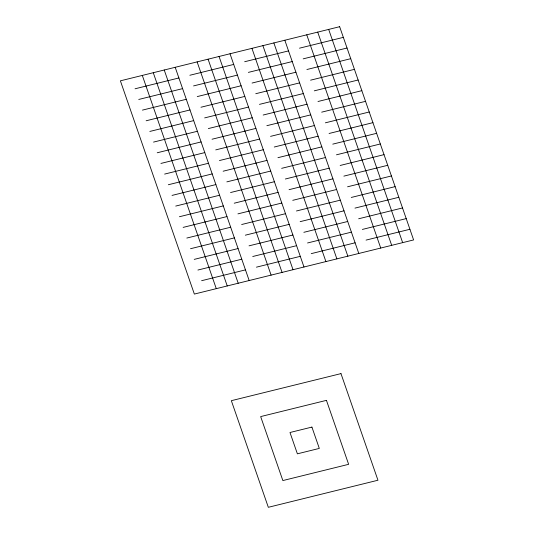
<?xml version="1.0" encoding="UTF-8"?>
<svg xmlns="http://www.w3.org/2000/svg" width="534" height="534" viewBox="0 0 534 534"><rect width="100%" height="100%" fill="white"/><g stroke="black" fill="none" stroke-linecap="round" stroke-linejoin="round"><path stroke-width="0.8" d="M135.049 88.791L178.897 77.964M189.864 75.261L233.712 64.427M244.672 61.724L288.527 50.897M299.487 48.187L343.342 37.36M138.747 99.451L182.595 88.624M193.562 85.921L237.41 75.094M248.377 72.384L292.225 61.557M303.185 58.853L347.04 48.02M142.445 110.117L186.293 99.291M197.26 96.581L241.108 85.754M252.075 83.044L295.923 72.217M306.89 69.513L350.738 58.687M146.142 120.777L189.991 109.951M200.958 107.241L244.806 96.414M255.773 93.71L299.621 82.883M310.588 80.173L354.436 69.347M149.84 131.437L193.695 120.611M204.656 117.901L248.51 107.074M259.471 104.37L303.319 93.543M314.286 90.833L358.134 80.007M153.538 142.097L197.393 131.271M208.353 128.567L252.208 117.74M263.169 115.03L307.023 104.203M317.984 101.5L361.832 90.667M157.236 152.764L201.091 141.931M212.051 139.227L255.906 128.4M266.866 125.69L310.721 114.863M321.682 112.16L365.536 101.333M160.934 163.424L204.789 152.597M215.749 149.887L259.604 139.06M270.564 136.357L314.419 125.53M325.38 122.82L369.234 111.993M164.632 174.084L208.487 163.257M219.447 160.547L263.302 149.72M274.262 147.017L318.117 136.19M329.077 133.48L372.932 122.653M168.337 184.744L212.185 173.917M223.145 171.214L267 160.387M277.96 157.677L321.815 146.85M332.775 144.14L376.63 133.313M172.035 195.411L215.883 184.577M226.85 181.874L270.698 171.047M281.658 168.337L325.513 157.51M336.473 154.807L380.328 143.98M175.733 206.071L219.581 195.244M230.548 192.534L274.396 181.707M285.363 179.003L329.211 168.17M340.171 165.467L384.026 154.64M179.431 216.731L223.279 205.904M234.246 203.194L278.094 192.367M289.061 189.663L332.909 178.837M343.876 176.127L387.724 165.3M183.129 227.391L226.977 216.564M237.944 213.86L281.792 203.033M292.759 200.323L336.607 189.497M347.574 186.787L391.422 175.96M186.827 238.051L230.681 227.224M241.642 224.52L285.49 213.693M296.457 210.983L340.305 200.157M351.272 197.453L395.12 186.626M190.525 248.717L234.379 237.89M245.34 235.18L289.194 224.353M300.155 221.65L344.009 210.817M354.97 208.113L398.818 197.286M194.222 259.377L238.077 248.55M249.038 245.84L292.892 235.013M303.853 232.31L347.707 221.483M358.668 218.773L402.523 207.946M197.92 270.037L241.775 259.21M252.736 256.507L296.59 245.68M307.551 242.97L351.405 232.143M362.366 229.433L406.22 218.606M201.618 280.697L245.473 269.87M256.433 267.167L300.288 256.34M311.249 253.63L355.103 242.803M366.064 240.1L409.918 229.273M328.677 29.41L402.649 242.636M317.717 32.113L391.689 245.346M306.756 34.823L380.729 248.05M284.829 40.237L358.801 253.463M273.869 42.94L347.841 256.173M262.902 45.65L336.874 258.877M251.941 48.354L325.914 261.587M230.014 53.767L303.986 267M219.053 56.477L293.026 269.71M208.086 59.181L282.059 272.413M197.126 61.891L271.098 275.123M175.199 67.304L249.171 280.537M164.238 70.007L238.211 283.24M153.271 72.717L227.244 285.95M142.311 75.421L216.283 288.654M339.644 26.7L120.384 80.834L194.356 294.067L413.616 239.933L339.644 26.7M340.972 373.613L231.342 400.687L268.328 507.3L377.959 480.233L340.972 373.613M326.441 400.353L260.665 416.593L282.86 480.56L348.635 464.32L326.441 400.353M311.916 427.087L289.989 432.5L297.385 453.827L319.312 448.413L311.916 427.087"/></g></svg>
